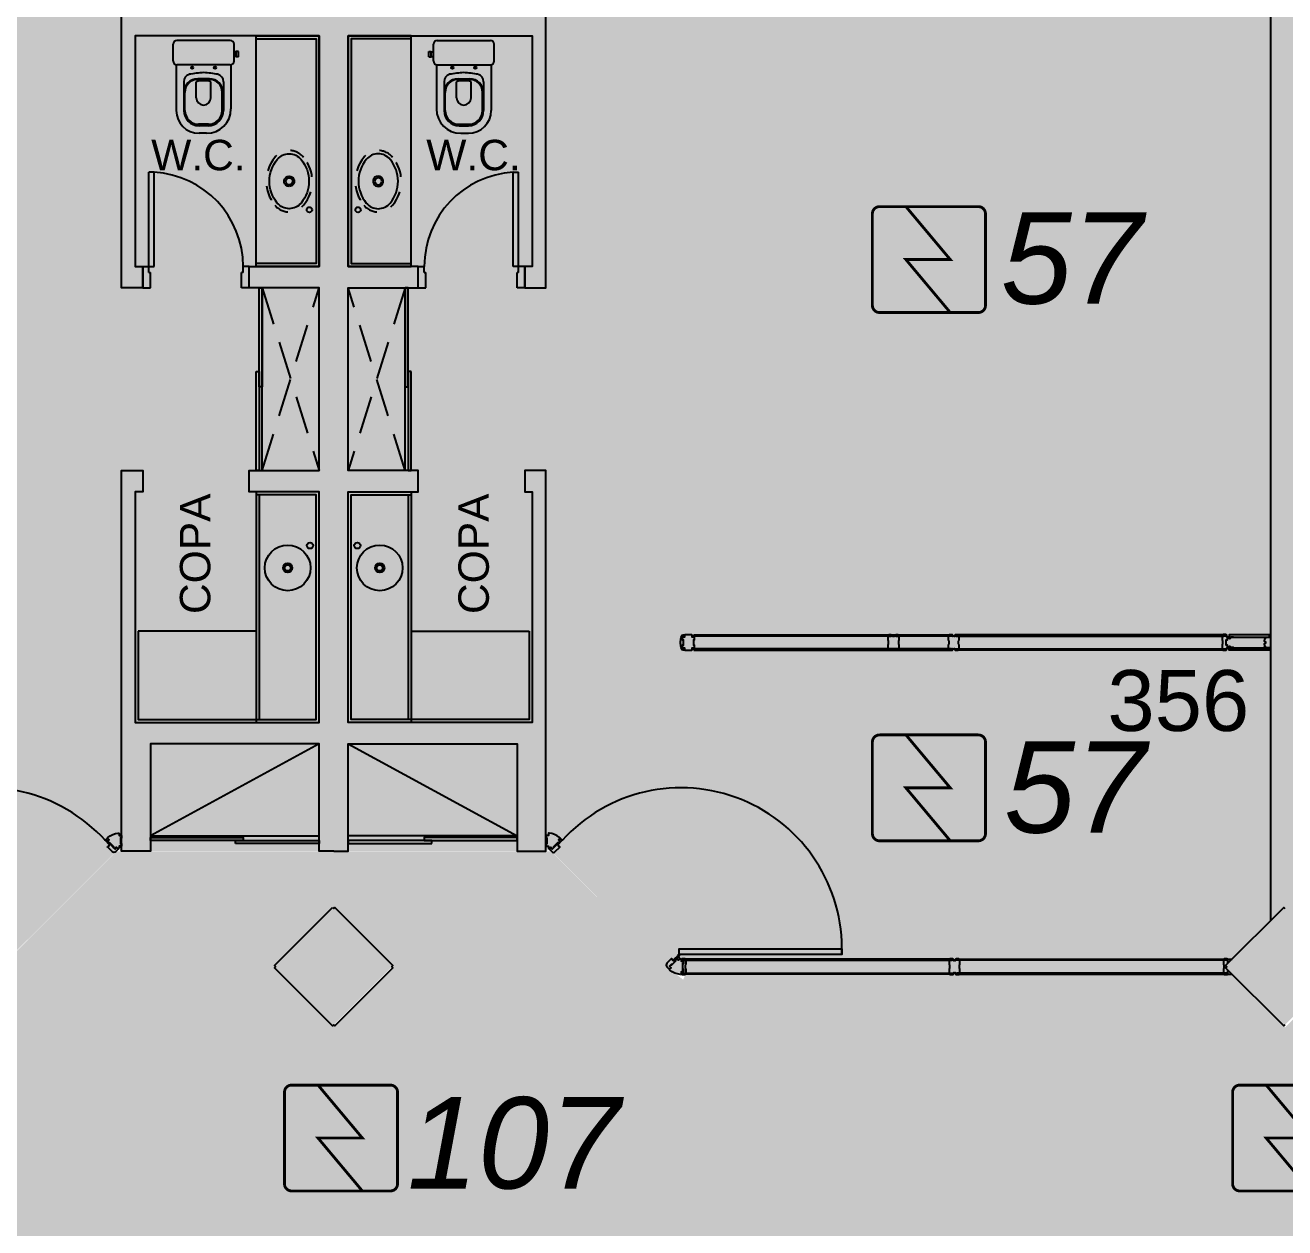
# Model space of a CAD drawing. Header units: metres. Extents: x -331 to 2982, y 362 to 2539.
# Drawn here: x 794.6 to 802.87, y 2225.1 to 2233 of the extents above; entities that cross this region are included whole.
import ezdxf

# ---------------------------------------------------------------- set-up
doc = ezdxf.new("R2010")
doc.units = ezdxf.units.M
for name, pattern in [('DASHED2', [0.375, 0.25, -0.125]), ('XR_BL2_3 PAV$0$CONTINUOUS', [0]), ('XR_BL2_3 PAV$0$HIDDEN', [0.375, 0.25, -0.125])]:
    doc.linetypes.add(name, pattern=pattern)
doc.layers.add('_corredores', color=251, linetype='Continuous', plot=False)
doc.layers.add('_salas', color=251, linetype='Continuous', plot=False)
for name, color, linetype in [('ALV', 251, 'Continuous'), ('CX', 251, 'Continuous'), ('DET. FUMAÇA', 1, 'Continuous'), ('Detector_antigo', 84, 'Continuous'), ('Div', 251, 'Continuous'), ('Est', 251, 'Continuous'), ('Mob', 251, 'Continuous'), ('Proj', 251, 'DASHED2'), ('Texto_Salas', 251, 'Continuous'), ('vid', 251, 'Continuous')]:
    doc.layers.add(name, color=color, linetype=linetype)
doc.styles.add('ARIAL', font='arial.ttf')
doc.styles.add('X3G_ENTITY_1416C41F', font='arial.ttf', dxfattribs={"height": 0.6})
doc.styles.add('X3G_ENTITY_142283E4', font='arial.ttf', dxfattribs={"height": 0.4})

# ---------------------------------------------------------------- blocks, each defined once
blk = doc.blocks.new('Detector de fumaça')
at = {"layer": 'DET. FUMAÇA', "linetype": 'Continuous', "lineweight": 15, "const_width": 0.0187}
blk.add_lwpolyline([(774.5995, 539.8158), (775.2491, 539.8158, -0.414214), (775.2958, 539.769), (775.2958, 539.1669, -0.414214), (775.2491, 539.1202), (774.5995, 539.1202, -0.414214), (774.5527, 539.1669), (774.5527, 539.769, -0.414214)], format="xyb", close=True, dxfattribs=at)
blk.add_lwpolyline([(774.773, 539.8158), (775.0645, 539.468), (774.773, 539.468), (775.0645, 539.1202)], dxfattribs=at)

msp = doc.modelspace()

# ---------------------------------------------------------------- hatches: boundary and pattern name
at = {"layer": '_corredores', "transparency": 33554508}
h = msp.add_hatch(color=256, dxfattribs=at)
h.dxf.hatch_style = 1
h.paths.add_polyline_path([(851.6107, 2224.5422), (870.3807, 2224.5422), (870.3807, 2226.378), (870.1907, 2226.378), (870.1907, 2226.575), (870.0047, 2226.7622), (866.3057, 2226.7629), (866.2901, 2226.7294), (866.1855, 2226.8115), (865.4241, 2227.5722), (863.9957, 2227.5722), (862.5673, 2227.5722), (861.7573, 2226.7629), (861.7217, 2226.7629), (861.7182, 2226.7621), (861.7047, 2226.7608), (861.6866, 2226.7608), (858.0924, 2226.7629), (857.7457, 2226.4163), (857.399, 2226.7629), (853.8058, 2226.7629), (853.7902, 2226.7294), (853.6855, 2226.8115), (852.9242, 2227.5722), (851.4957, 2227.5722), (849.7492, 2227.5722), (849.7492, 2226.8122), (849.6092, 2226.8122), (849.6092, 2229.8922), (844.8049, 2229.8922), (844.8049, 2226.8712), (844.8639, 2226.8122), (845.2457, 2227.1941), (845.6276, 2226.8122), (845.2457, 2226.4304), (844.8049, 2226.8712), (844.8049, 2226.7533), (844.8146, 2226.7629), (840.7083, 2226.7629), (840.3758, 2226.4304), (840.0432, 2226.7629), (836.4361, 2226.7629), (836.4205, 2226.7294), (836.3158, 2226.8115), (835.5545, 2227.5722), (834.126, 2227.5722), (832.6976, 2227.5722), (831.8877, 2226.7629), (831.8521, 2226.7629), (831.8485, 2226.7621), (831.835, 2226.7608), (831.817, 2226.7608), (828.2227, 2226.7629), (827.8761, 2226.4163), (827.5294, 2226.7629), (823.9356, 2226.7629), (823.92, 2226.7294), (823.8153, 2226.8115), (823.054, 2227.5722), (821.6255, 2227.5722), (820.1971, 2227.5722), (819.3872, 2226.7629), (819.3516, 2226.7629), (819.348, 2226.7621), (819.3345, 2226.7608), (819.3165, 2226.7608), (815.7223, 2226.7629), (815.3756, 2226.4163), (815.0289, 2226.7629), (811.4357, 2226.7629), (811.42, 2226.7294), (811.3154, 2226.8115), (810.554, 2227.5722), (809.1256, 2227.5722), (807.6972, 2227.5722), (806.8872, 2226.7629), (806.8517, 2226.7629), (806.8481, 2226.7621), (806.8346, 2226.7608), (806.8166, 2226.7608), (803.2223, 2226.7629), (802.8756, 2226.4163), (802.529, 2226.7629), (798.9357, 2226.7629), (798.92, 2226.7294), (798.8154, 2226.8115), (798.054, 2227.5722), (796.6256, 2227.5722), (795.1972, 2227.5722), (794.3872, 2226.7629), (794.3517, 2226.7629), (794.3481, 2226.7621), (794.3346, 2226.7608), (794.3166, 2226.7608), (790.7223, 2226.7629), (790.3756, 2226.4163), (790.029, 2226.7629), (786.4357, 2226.7629), (786.4201, 2226.7294), (786.3155, 2226.8115), (785.5541, 2227.5722), (784.1257, 2227.5722), (782.6973, 2227.5722), (781.8873, 2226.7629), (781.8517, 2226.7629), (781.8482, 2226.7621), (781.8347, 2226.7608), (781.8166, 2226.7608), (778.2224, 2226.7629), (777.8757, 2226.4163), (777.529, 2226.7629), (773.9358, 2226.7629), (773.9202, 2226.7294), (773.8155, 2226.8115), (773.0542, 2227.5722), (771.6257, 2227.5722), (770.1973, 2227.5722), (769.3874, 2226.763), (769.3518, 2226.7629), (769.3482, 2226.7621), (769.3347, 2226.7608), (769.3167, 2226.7608), (765.6167, 2226.7622), (765.4307, 2226.575), (765.4307, 2226.378), (765.2407, 2226.378), (765.2407, 2224.5422), (770.0857, 2224.5422), (770.0857, 2214.629), (770.2257, 2214.629), (770.2257, 2205.509), (767.3377, 2205.509), (767.3377, 2207.704), (766.2107, 2207.704), (766.2107, 2205.509), (751.1107, 2205.509), (751.1107, 2210.7407), (749.9107, 2210.7407), (749.9107, 2205.509), (746.0607, 2205.509), (746.0607, 2201.894), (748.4307, 2201.894), (748.4307, 2203.594), (748.0307, 2203.594), (748.0307, 2203.794), (754.4557, 2203.794), (754.4557, 2203.594), (754.1307, 2203.594), (754.1307, 2201.894), (754.4557, 2201.894), (754.4557, 2201.694), (754.4557, 2201.169), (757.9557, 2201.169), (757.9557, 2203.569), (757.9557, 2203.769), (768.0107, 2203.769), (768.0107, 2203.749), (768.8157, 2203.749), (768.8157, 2195.789), (767.9857, 2195.789), (767.9857, 2195.769), (762.3457, 2195.769), (761.0707, 2195.769), (761.0707, 2193.044), (754.1557, 2193.044), (752.4807, 2193.044), (752.4807, 2160.519), (752.4807, 2157.069), (754.0807, 2157.069), (754.0807, 2160.544), (753.9057, 2160.544), (753.9057, 2163.419), (754.1707, 2163.419), (754.1707, 2187.629), (760.8057, 2187.629), (760.8057, 2187.719), (773.0107, 2187.719), (775.8607, 2187.719), (782.7907, 2187.719), (782.7907, 2190.319), (775.8607, 2190.319), (772.9857, 2190.319), (772.9857, 2195.7895), (771.7557, 2195.789), (771.7557, 2203.744), (773.1207, 2203.744), (773.1207, 2203.829), (845.1407, 2203.829), (845.1407, 2195.819), (845.2607, 2195.819), (845.2607, 2190.319), (839.7607, 2190.319), (839.7607, 2188.494), (845.2607, 2188.494), (845.2607, 2187.569), (849.6607, 2187.569), (849.6607, 2185.094), (852.2607, 2185.094), (852.2607, 2183.894), (853.0607, 2183.894), (853.0607, 2176.889), (852.2607, 2176.889), (852.2607, 2175.254), (853.0607, 2175.254), (853.0607, 2168.394), (852.2607, 2168.394), (852.2607, 2166.994), (853.0607, 2166.994), (853.0607, 2159.489), (825.2607, 2159.489), (825.2607, 2158.669), (814.5607, 2158.669), (814.5607, 2159.469), (811.0307, 2159.469), (811.0307, 2158.069), (813.0807, 2158.069), (813.0807, 2157.769), (812.8807, 2157.769), (812.8807, 2156.869), (827.0807, 2156.869), (827.0807, 2158.069), (854.6607, 2158.069), (854.6607, 2183.8931), (855.7563, 2183.8931), (855.7563, 2184.6567), (854.6607, 2184.6567), (854.6607, 2186.7567), (855.7563, 2186.7567), (855.7563, 2187.519), (852.0107, 2187.519), (852.0107, 2187.719), (870.3207, 2187.719), (870.3207, 2195.769), (866.4107, 2195.769), (866.4107, 2195.7734), (852.4107, 2195.789), (852.4107, 2195.699), (852.4107, 2190.369), (849.5607, 2190.369), (849.5607, 2205.509), (845.0007, 2205.509), (845.0007, 2208.659), (849.5607, 2208.659), (849.5607, 2208.919), (849.5607, 2212.194), (852.2107, 2212.194), (852.2107, 2214.629), (851.6107, 2214.629)])
h.paths.add_polyline_path([(845.9311, 2221.6092), (845.4704, 2221.6092), (845.4704, 2222.0292), (843.9704, 2222.0292), (843.9704, 2221.6092), (843.9504, 2220.1092), (845.9304, 2220.1092), (845.9307, 2214.629), (846.0077, 2214.629), (846.0077, 2210.809), (843.8107, 2210.809), (843.8107, 2205.509), (835.0107, 2205.509), (835.0107, 2210.809), (833.8107, 2210.809), (833.8107, 2205.509), (825.0107, 2205.509), (825.0107, 2210.809), (823.8107, 2210.809), (823.8107, 2205.509), (815.0107, 2205.509), (815.0107, 2210.809), (813.8107, 2210.809), (813.8107, 2205.509), (805.0107, 2205.509), (805.0107, 2210.809), (803.8107, 2210.809), (803.8107, 2205.509), (795.0107, 2205.509), (795.0107, 2210.809), (793.8107, 2210.809), (793.8107, 2205.509), (785.0107, 2205.509), (785.0107, 2210.809), (783.8107, 2210.809), (783.8107, 2205.509), (775.0107, 2205.509), (775.0107, 2210.809), (773.9807, 2210.809), (773.9807, 2205.509), (773.1957, 2205.509), (773.1957, 2214.629), (773.1257, 2214.629), (773.1255, 2220.1092), (775.146, 2220.1092), (775.146, 2221.6092), (775.126, 2221.6092), (775.126, 2222.0292), (773.626, 2222.0292), (773.626, 2221.6092), (773.1657, 2221.6092), (773.1657, 2224.5422), (845.9307, 2224.5411)], flags=16)
h.paths.add_polyline_path([(851.4957, 2226.4304), (851.1139, 2226.8122), (851.4957, 2227.1941), (851.8776, 2226.8122)], flags=16)
h.paths.add_polyline_path([(834.5078, 2226.8122), (834.1259, 2226.4304), (833.7441, 2226.8122), (834.1259, 2227.1941)], flags=16)
h.paths.add_polyline_path([(863.6139, 2226.8122), (863.9957, 2227.1941), (864.3776, 2226.8122), (863.9957, 2226.4304)], flags=16)
h.paths.add_polyline_path([(822.0077, 2226.8122), (821.6259, 2226.4304), (821.244, 2226.8122), (821.6259, 2227.1941)], flags=16)
h.paths.add_polyline_path([(864.3888, 2190.5558), (864.5511, 2190.6336), (864.7117, 2190.3499), (866.0128, 2191.2481, -0.431733), (866.332, 2192.3907), (865.5977, 2193.7897), (865.2797, 2193.5894), (865.1721, 2193.7338, -2.788173)], flags=16)
h.paths.add_polyline_path([(809.5076, 2226.8122), (809.1257, 2226.4304), (808.7439, 2226.8122), (809.1257, 2227.1941)], flags=16)
h.paths.add_polyline_path([(797.0076, 2226.8122), (796.6257, 2226.4304), (796.2439, 2226.8122), (796.6257, 2227.1941)], flags=16)
h.paths.add_polyline_path([(784.5075, 2226.8122), (784.1256, 2226.4304), (783.7438, 2226.8122), (784.1256, 2227.1941)], flags=16)
h.paths.add_polyline_path([(772.0076, 2226.8122), (771.6257, 2226.4304), (771.2439, 2226.8122), (771.6257, 2227.1941)], flags=16)
h.paths.add_polyline_path([(767.5572, 2193.9219), (767.4098, 2193.8186), (767.2047, 2194.063), (766.3102, 2193.1685, -0.414214), (766.3102, 2192.3695), (767.2047, 2191.475), (767.4098, 2191.7194), (767.5572, 2191.6161, -3.171595)], flags=16)
at = {"layer": '_salas', "transparency": 33554559}
h = msp.add_hatch(color=256, dxfattribs=at)
h.dxf.hatch_style = 1
h.paths.add_polyline_path([(870.379, 2237.7293), (851.629, 2237.7293), (851.629, 2239.2843), (851.299, 2239.2843), (851.299, 2237.7293), (840.564, 2237.7293), (840.564, 2239.2843), (840.234, 2239.2843), (840.234, 2237.7293), (765.239, 2237.7293), (765.239, 2226.3801), (765.429, 2226.3801), (765.429, 2226.5771), (765.615, 2226.7643), (769.3501, 2226.765), (769.3826, 2226.773), (769.4342, 2226.8136), (770.1916, 2227.5703), (770.2047, 2227.5834), (770.229, 2227.5743), (771.624, 2227.5743), (773.0191, 2227.5743), (773.0434, 2227.5834), (773.0565, 2227.5703), (773.8138, 2226.8136), (773.8655, 2226.773), (773.898, 2226.765), (777.5273, 2226.765), (777.8669, 2226.4254), (777.874, 2226.4325), (778.2207, 2226.765), (781.85, 2226.765), (781.8825, 2226.773), (781.9342, 2226.8136), (782.6915, 2227.5703), (782.7046, 2227.5834), (782.7289, 2227.5743), (784.124, 2227.5743), (785.519, 2227.5743), (785.5433, 2227.5834), (785.5564, 2227.5703), (786.3138, 2226.8136), (786.3654, 2226.773), (786.3979, 2226.765), (790.0273, 2226.765), (790.3669, 2226.4254), (790.3739, 2226.4325), (790.7206, 2226.765), (794.3499, 2226.765), (794.3824, 2226.773), (794.4341, 2226.8136), (795.1914, 2227.5703), (795.2045, 2227.5834), (795.2289, 2227.5743), (796.6239, 2227.5743), (798.0189, 2227.5743), (798.0433, 2227.5834), (798.0564, 2227.5703), (798.8137, 2226.8136), (798.8654, 2226.773), (798.8979, 2226.765), (802.5273, 2226.765), (802.8669, 2226.4254), (802.8739, 2226.4325), (803.2206, 2226.765), (806.8499, 2226.765), (806.8824, 2226.773), (806.9341, 2226.8136), (807.6914, 2227.5703), (807.7045, 2227.5834), (807.7289, 2227.5743), (809.1239, 2227.5743), (810.5189, 2227.5743), (810.5433, 2227.5834), (810.5564, 2227.5703), (811.3137, 2226.8136), (811.3654, 2226.773), (811.3979, 2226.765), (815.0272, 2226.765), (815.3668, 2226.4254), (815.3739, 2226.4325), (815.7205, 2226.765), (819.3499, 2226.765), (819.3824, 2226.773), (819.434, 2226.8136), (820.1914, 2227.5703), (820.2045, 2227.5834), (820.2288, 2227.5743), (821.6238, 2227.5743), (823.0189, 2227.5743), (823.0432, 2227.5834), (823.0563, 2227.5703), (823.8136, 2226.8136), (823.8653, 2226.773), (823.8978, 2226.765), (827.5277, 2226.765), (827.8673, 2226.4254), (827.8743, 2226.4325), (828.221, 2226.765), (831.8504, 2226.765), (831.8828, 2226.773), (831.9345, 2226.8136), (832.6919, 2227.5703), (832.7049, 2227.5834), (832.7293, 2227.5743), (834.1243, 2227.5743), (835.5193, 2227.5743), (835.5437, 2227.5834), (835.5568, 2227.5703), (836.3141, 2226.8136), (836.3658, 2226.773), (836.3983, 2226.765), (840.0415, 2226.765), (840.3741, 2226.4325), (840.7066, 2226.765), (844.8032, 2226.765), (844.8032, 2229.8943), (849.6075, 2229.8943), (849.6075, 2226.8143), (849.7475, 2226.8143), (849.7475, 2227.5743), (851.494, 2227.5743), (852.8891, 2227.5743), (852.9134, 2227.5834), (852.9265, 2227.5703), (853.6838, 2226.8136), (853.7355, 2226.773), (853.768, 2226.765), (857.3973, 2226.765), (857.7369, 2226.4254), (857.744, 2226.4325), (858.0907, 2226.765), (861.72, 2226.765), (861.7525, 2226.773), (861.8042, 2226.8136), (862.5615, 2227.5703), (862.5746, 2227.5834), (862.5989, 2227.5743), (863.994, 2227.5743), (865.389, 2227.5743), (865.4133, 2227.5834), (865.4264, 2227.5703), (866.1838, 2226.8136), (866.2354, 2226.773), (866.2679, 2226.765), (870.003, 2226.7643), (870.189, 2226.5771), (870.189, 2226.3801), (870.379, 2226.3801)])
h = msp.add_hatch(color=256, dxfattribs=at)
h.dxf.hatch_style = 1
h.paths.add_polyline_path([(797.0058, 2226.8143), (796.624, 2227.1962), (796.2422, 2226.8143), (796.624, 2226.4325)])
h.paths.add_polyline_path([(809.124, 2227.1962), (808.7422, 2226.8143), (809.124, 2226.4325), (809.5058, 2226.8143)])
h.paths.add_polyline_path([(822.006, 2226.8143), (821.6242, 2227.1962), (821.2423, 2226.8143), (821.6242, 2226.4325)])

# ---------------------------------------------------------------- linework, layer by layer
at = {"layer": 'ALV'}
msp.add_line((802.7789, 2235.1133), (802.7789, 2227.1153), dxfattribs=at)
for points in [[(796.6239, 2227.5743), (796.5289, 2227.5743), (796.5289, 2228.2793), (795.4189, 2228.2793), (795.4189, 2227.5743), (795.2289, 2227.5743), (795.2289, 2230.0743), (795.3689, 2230.0743), (795.3689, 2229.9343), (795.3189, 2229.9343), (795.3189, 2228.4193), (796.5289, 2228.4193), (796.5289, 2229.9343), (796.0689, 2229.9343), (796.0689, 2230.0743), (796.5289, 2230.0743), (796.5289, 2231.2743), (796.0689, 2231.2743), (796.0689, 2231.4143), (796.5289, 2231.4143), (796.5289, 2232.9293), (795.3189, 2232.9293), (795.3189, 2231.4143), (795.3689, 2231.4143), (795.3689, 2231.2743), (795.2289, 2231.2743), (795.2289, 2234.7243)], [(796.6239, 2227.5743), (796.7189, 2227.5743), (796.7189, 2228.2793), (797.8289, 2228.2793), (797.8289, 2227.5743), (798.0189, 2227.5743), (798.0189, 2230.0743), (797.8789, 2230.0743), (797.8789, 2229.9343), (797.9289, 2229.9343), (797.9289, 2228.4193), (796.7189, 2228.4193), (796.7189, 2229.9343), (797.1789, 2229.9343), (797.1789, 2230.0743), (796.7189, 2230.0743), (796.7189, 2231.2743), (797.1789, 2231.2743), (797.1789, 2231.4143), (796.7189, 2231.4143), (796.7189, 2232.9293), (797.9289, 2232.9293), (797.9289, 2231.4143), (797.8789, 2231.4143), (797.8789, 2231.2743), (798.0189, 2231.2743), (798.0189, 2234.7243)]]:
    msp.add_lwpolyline(points, dxfattribs=at)
at = {"layer": 'CX'}
for p, q in [((795.4089, 2231.4143), (795.4089, 2232.0333)), ((795.4439, 2232.0333), (795.4089, 2232.0333)), ((795.4439, 2231.4143), (795.4439, 2232.0333)), ((797.8039, 2231.4143), (797.8039, 2232.0333)), ((797.8039, 2232.0333), (797.8389, 2232.0333)), ((797.8389, 2231.4143), (797.8389, 2232.0333)), ((795.3689, 2231.2743), (795.3689, 2231.4143)), ((795.3689, 2231.4143), (795.4089, 2231.4143)), ((795.4089, 2231.4143), (795.4439, 2231.4143)), ((795.4089, 2231.3743), (795.4089, 2231.4143)), ((795.4089, 2231.3743), (795.4189, 2231.3743)), ((795.4189, 2231.2743), (795.4189, 2231.3743)), ((796.0189, 2231.2743), (796.0189, 2231.3743)), ((796.0289, 2231.3743), (796.0189, 2231.3743)), ((796.0689, 2231.4143), (796.0289, 2231.4143)), ((796.0289, 2231.3743), (796.0289, 2231.4143)), ((796.0689, 2231.2743), (796.0689, 2231.4143)), ((797.1789, 2231.2743), (797.1789, 2231.4143)), ((797.1789, 2231.4143), (797.2189, 2231.4143)), ((797.2189, 2231.3743), (797.2189, 2231.4143)), ((797.2189, 2231.3743), (797.2289, 2231.3743)), ((797.2289, 2231.2743), (797.2289, 2231.3743)), ((797.8389, 2231.4143), (797.8039, 2231.4143)), ((797.8289, 2231.2743), (797.8289, 2231.3743)), ((797.8389, 2231.3743), (797.8289, 2231.3743)), ((797.8389, 2231.3743), (797.8389, 2231.4143)), ((797.8789, 2231.4143), (797.8389, 2231.4143)), ((797.8789, 2231.2743), (797.8789, 2231.4143)), ((795.3689, 2231.2743), (795.4189, 2231.2743)), ((796.0689, 2231.2743), (796.0189, 2231.2743)), ((797.1789, 2231.2743), (797.2289, 2231.2743)), ((797.8789, 2231.2743), (797.8289, 2231.2743))]:
    msp.add_line(p, q, dxfattribs=at)
for points in [[(798.9203, 2228.8933, -0.32019), (798.9108, 2228.9001, 0.002744), (798.9074, 2228.9109, -0.332744), (798.9079, 2228.912, 0.702025), (798.9072, 2228.9157, -0.317833), (798.9064, 2228.9165, -0.05088), (798.9036, 2228.9443, -0.05088), (798.9064, 2228.9721, -0.317833), (798.9072, 2228.973, 0.702025), (798.9079, 2228.9767, -0.332744), (798.9074, 2228.9778, 0.002744), (798.9108, 2228.9886, -0.32019), (798.9203, 2228.9953), (798.9226, 2228.9953, -0.414214), (798.9276, 2228.9903), (798.9276, 2228.9793), (798.9146, 2228.9793), (798.9146, 2228.9623, 0.414214), (798.9151, 2228.9618), (798.9161, 2228.9618), (798.9161, 2228.9628, -0.414214), (798.9179, 2228.9646), (798.9196, 2228.9646), (798.9196, 2228.9241), (798.9179, 2228.9241, -0.414214), (798.9161, 2228.9258), (798.9161, 2228.9268), (798.9151, 2228.9268, 0.414214), (798.9146, 2228.9263), (798.9146, 2228.9093), (798.9276, 2228.9093), (798.9276, 2228.8983, -0.414214), (798.9226, 2228.8933)], [(798.9931, 2228.9646), (798.9931, 2228.9618), (798.9941, 2228.9618, 0.414214), (798.9946, 2228.9623), (798.9946, 2228.9793), (798.9796, 2228.9793), (798.9796, 2228.9903, 0.414214), (798.9746, 2228.9953), (798.9346, 2228.9953, 0.414214), (798.9296, 2228.9903), (798.9296, 2228.9793), (798.9146, 2228.9793), (798.9146, 2228.9623, 0.414214), (798.9151, 2228.9618), (798.9161, 2228.9618), (798.9161, 2228.9628, -0.414214), (798.9179, 2228.9646), (798.9196, 2228.9646), (798.9196, 2228.9241), (798.9179, 2228.9241, -0.414214), (798.9161, 2228.9258), (798.9161, 2228.9268), (798.9151, 2228.9268, 0.414214), (798.9146, 2228.9263), (798.9146, 2228.9093), (798.9296, 2228.9093), (798.9296, 2228.8983, 0.414214), (798.9346, 2228.8933), (798.9546, 2228.8933), (798.9746, 2228.8933, 0.414214), (798.9796, 2228.8983), (798.9796, 2228.9093), (798.9946, 2228.9093), (798.9946, 2228.9263, 0.414214), (798.9941, 2228.9268), (798.9931, 2228.9268), (798.9931, 2228.9241), (798.9896, 2228.9241), (798.9896, 2228.9646)], [(800.3004, 2228.9863), (800.3044, 2228.9863, -0.414214), (800.3074, 2228.9833), (800.3074, 2228.9887, -0.439162), (800.3133, 2228.9953), (800.3314, 2228.9953, -0.414214), (800.3324, 2228.9943), (800.3324, 2228.9938), (800.3174, 2228.9938), (800.3174, 2228.9865), (800.3322, 2228.9865, -0.322891), (800.3379, 2228.9813), (800.3379, 2228.961, -0.13729), (800.3371, 2228.9584), (800.3355, 2228.9558, 0.13729), (800.3348, 2228.9532), (800.3348, 2228.9443), (800.3348, 2228.9355, 0.13729), (800.3355, 2228.9329), (800.3371, 2228.9303, -0.13729), (800.3379, 2228.9277), (800.3379, 2228.9073, -0.322891), (800.3322, 2228.9021), (800.3174, 2228.9021), (800.3174, 2228.8948), (800.3324, 2228.8948), (800.3324, 2228.8943, -0.414214), (800.3314, 2228.8933), (800.3133, 2228.8933, -0.439162), (800.3074, 2228.9), (800.3074, 2228.9053, -0.414214), (800.3044, 2228.9023), (800.3004, 2228.9023, -0.414214), (800.2974, 2228.9053), (800.2974, 2228.9, -0.439162), (800.2914, 2228.8933), (800.2734, 2228.8933, -0.414214), (800.2724, 2228.8943), (800.2724, 2228.8948), (800.2874, 2228.8948), (800.2874, 2228.9021), (800.2726, 2228.9021, -0.322891), (800.2669, 2228.9073), (800.2669, 2228.9277, -0.13729), (800.2676, 2228.9303), (800.2692, 2228.9329, 0.13729), (800.2699, 2228.9355), (800.2699, 2228.9443), (800.2699, 2228.9532, 0.13729), (800.2692, 2228.9558), (800.2676, 2228.9584, -0.13729), (800.2669, 2228.961), (800.2669, 2228.9813, -0.322891), (800.2726, 2228.9865), (800.2874, 2228.9865), (800.2874, 2228.9938), (800.2724, 2228.9938), (800.2724, 2228.9943, -0.414214), (800.2734, 2228.9953), (800.2914, 2228.9953, -0.439162), (800.2974, 2228.9887), (800.2974, 2228.9833, -0.414214)], [(800.7001, 2228.9863), (800.6961, 2228.9863, 0.414214), (800.6931, 2228.9833), (800.6931, 2228.9887, 0.439162), (800.6871, 2228.9953), (800.6691, 2228.9953, 0.414214), (800.6681, 2228.9943), (800.6681, 2228.9938), (800.6831, 2228.9938), (800.6831, 2228.9865), (800.6683, 2228.9865, 0.322891), (800.6626, 2228.9813), (800.6626, 2228.961, 0.13729), (800.6633, 2228.9584), (800.6649, 2228.9558, -0.13729), (800.6656, 2228.9532), (800.6656, 2228.9443), (800.6656, 2228.9355, -0.13729), (800.6649, 2228.9329), (800.6633, 2228.9303, 0.13729), (800.6626, 2228.9277), (800.6626, 2228.9073, 0.322891), (800.6683, 2228.9021), (800.6831, 2228.9021), (800.6831, 2228.8948), (800.6681, 2228.8948), (800.6681, 2228.8943, 0.414214), (800.6691, 2228.8933), (800.6871, 2228.8933, 0.439162), (800.6931, 2228.9), (800.6931, 2228.9053, 0.414214), (800.6961, 2228.9023), (800.7001, 2228.9023, 0.414214), (800.7031, 2228.9053), (800.7031, 2228.9, 0.439162), (800.7091, 2228.8933), (800.7271, 2228.8933, 0.414214), (800.7281, 2228.8943), (800.7281, 2228.8948), (800.7131, 2228.8948), (800.7131, 2228.9021), (800.7279, 2228.9021, 0.322891), (800.7336, 2228.9073), (800.7336, 2228.9277, 0.13729), (800.7329, 2228.9303), (800.7313, 2228.9329, -0.13729), (800.7306, 2228.9355), (800.7306, 2228.9443), (800.7306, 2228.9532, -0.13729), (800.7313, 2228.9558), (800.7329, 2228.9584, 0.13729), (800.7336, 2228.961), (800.7336, 2228.9813, 0.322891), (800.7279, 2228.9865), (800.7131, 2228.9865), (800.7131, 2228.9938), (800.7281, 2228.9938), (800.7281, 2228.9943, 0.414214), (800.7271, 2228.9953), (800.7091, 2228.9953, 0.439162), (800.7031, 2228.9887), (800.7031, 2228.9833, 0.414214)], [(802.7395, 2228.9563), (802.7419, 2228.9668, -0.194954), (802.7428, 2228.9681), (802.7444, 2228.9691, 0.387702), (802.7451, 2228.9717), (802.7435, 2228.9748), (802.7439, 2228.9751), (802.7463, 2228.9705), (802.7467, 2228.9712), (802.7467, 2228.9777), (802.7349, 2228.9777), (802.7349, 2228.9793), (802.7789, 2228.9793), (802.7789, 2228.9093), (802.7349, 2228.9093), (802.7349, 2228.9109), (802.7467, 2228.9109), (802.7467, 2228.9174), (802.7463, 2228.9181), (802.7439, 2228.9136), (802.7435, 2228.9138), (802.7451, 2228.9169, 0.387702), (802.7444, 2228.9195), (802.7428, 2228.9206, -0.194954), (802.7419, 2228.9218), (802.7395, 2228.9323, -0.268551), (802.741, 2228.9371), (802.7488, 2228.9422), (802.7488, 2228.9465), (802.741, 2228.9515, -0.268551)], [(795.2286, 2227.659, -0.414214), (795.2281, 2227.6585), (795.2271, 2227.6585), (795.2271, 2227.6595, 0.414214), (795.2253, 2227.6612), (795.2236, 2227.6612), (795.2236, 2227.641), (795.2236, 2227.6207), (795.2253, 2227.6207, 0.414214), (795.2271, 2227.6225), (795.2271, 2227.6235), (795.2281, 2227.6235, -0.414214), (795.2286, 2227.623), (795.2286, 2227.606), (795.2136, 2227.606), (795.2136, 2227.595, -0.668179), (795.2051, 2227.5914), (795.1973, 2227.5992), (795.1867, 2227.5886), (795.1747, 2227.6006, -0.414214), (795.1747, 2227.6013), (795.1754, 2227.602), (795.1761, 2227.6013, 0.414214), (795.1785, 2227.6013), (795.1798, 2227.6026), (795.1511, 2227.6312), (795.1499, 2227.63, 0.414214), (795.1499, 2227.6275), (795.1506, 2227.6268), (795.1499, 2227.6261, -0.414214), (795.1492, 2227.6261), (795.1372, 2227.6381), (795.1478, 2227.6487), (795.14, 2227.6565, -0.441105), (795.1403, 2227.6639, -0.152372), (795.2081, 2227.692, -0.441105), (795.2136, 2227.687), (795.2136, 2227.676), (795.2286, 2227.676)], [(798.0193, 2227.659, 0.414214), (798.0198, 2227.6585), (798.0208, 2227.6585), (798.0208, 2227.6595, -0.414214), (798.0225, 2227.6612), (798.0243, 2227.6612), (798.0243, 2227.641), (798.0243, 2227.6207), (798.0225, 2227.6207, -0.414214), (798.0208, 2227.6225), (798.0208, 2227.6235), (798.0198, 2227.6235, 0.414214), (798.0193, 2227.623), (798.0193, 2227.606), (798.0343, 2227.606), (798.0343, 2227.595, 0.668179), (798.0428, 2227.5914), (798.0506, 2227.5992), (798.0612, 2227.5886), (798.0732, 2227.6006, 0.414214), (798.0732, 2227.6013), (798.0725, 2227.602), (798.0718, 2227.6013, -0.414214), (798.0693, 2227.6013), (798.0681, 2227.6026), (798.0967, 2227.6312), (798.098, 2227.63, -0.414214), (798.098, 2227.6275), (798.0973, 2227.6268), (798.098, 2227.6261, 0.414214), (798.0987, 2227.6261), (798.1107, 2227.6381), (798.1001, 2227.6487), (798.1079, 2227.6565, 0.441105), (798.1075, 2227.6639, 0.152372), (798.0397, 2227.692, 0.441105), (798.0343, 2227.687), (798.0343, 2227.676), (798.0193, 2227.676)], [(798.8903, 2226.8572), (798.8973, 2226.8643, 0.414214), (798.8973, 2226.8713), (798.8883, 2226.8804, 0.414214), (798.8855, 2226.8804), (798.8775, 2226.8724), (798.8785, 2226.8713), (798.8781, 2226.871), (798.8767, 2226.8724), (798.8767, 2226.8724), (798.8858, 2226.8813, -0.294496), (798.8879, 2226.8818, 3.099483), (798.8841, 2226.8876), (798.8823, 2226.8858), (798.8833, 2226.8848), (798.8619, 2226.8637), (798.8637, 2226.8619), (798.8738, 2226.8718), (798.8738, 2226.8709), (798.8653, 2226.8626), (798.8674, 2226.8605), (798.8671, 2226.8601), (798.8662, 2226.8611), (798.8579, 2226.8528), (798.8526, 2226.8581), (798.852, 2226.8554), (798.8478, 2226.8597), (798.8505, 2226.8602), (798.8452, 2226.8655, 0.414214), (798.8423, 2226.8655), (798.8137, 2226.8369, 0.414214), (798.8137, 2226.8136), (798.8268, 2226.8005, 0.422579), (798.8337, 2226.8006), (798.8408, 2226.8077), (798.8305, 2226.818), (798.8425, 2226.83, -0.414214), (798.8432, 2226.83), (798.8439, 2226.8293), (798.8432, 2226.8286, 0.414214), (798.8432, 2226.8261), (798.8444, 2226.8249), (798.8731, 2226.8535), (798.8718, 2226.8548, 0.414214), (798.8693, 2226.8548), (798.8686, 2226.8541), (798.8679, 2226.8548, -0.414214), (798.8679, 2226.8555), (798.8799, 2226.8675)], [(798.9219, 2226.7801), (798.9069, 2226.7801), (798.9069, 2226.7691, -0.440902), (798.9014, 2226.7641, -0.152386), (798.8336, 2226.7922, -0.440902), (798.8333, 2226.7996), (798.8411, 2226.8074), (798.8305, 2226.818), (798.8425, 2226.83, -0.414214), (798.8432, 2226.83), (798.8439, 2226.8293), (798.8432, 2226.8286, 0.414214), (798.8432, 2226.8261), (798.8444, 2226.8249), (798.8731, 2226.8535), (798.8718, 2226.8548, 0.414214), (798.8693, 2226.8548), (798.8686, 2226.8541), (798.8679, 2226.8548, -0.414214), (798.8679, 2226.8555), (798.8799, 2226.8675), (798.8906, 2226.8569), (798.8983, 2226.8647, -0.668179), (798.9069, 2226.8611), (798.9069, 2226.8501), (798.9219, 2226.8501), (798.9219, 2226.8331, -0.414214), (798.9214, 2226.8326), (798.9204, 2226.8326), (798.9204, 2226.8336, 0.414214), (798.9186, 2226.8354), (798.9169, 2226.8354), (798.9169, 2226.8151), (798.9169, 2226.7949), (798.9186, 2226.7949, 0.414214), (798.9204, 2226.7966), (798.9204, 2226.7976), (798.9214, 2226.7976, -0.414214), (798.9219, 2226.7971)], [(798.9394, 2226.7985, 0.13729), (798.9387, 2226.8011), (798.9371, 2226.8037, -0.13729), (798.9364, 2226.8063), (798.9364, 2226.8151), (798.9364, 2226.824, -0.13729), (798.9371, 2226.8266), (798.9387, 2226.8292, 0.13729), (798.9394, 2226.8318), (798.9394, 2226.8521, 0.322891), (798.9337, 2226.8573), (798.9189, 2226.8573), (798.9189, 2226.8646), (798.9339, 2226.8646), (798.9339, 2226.8651, 0.414214), (798.9329, 2226.8661), (798.9149, 2226.8661, 0.439162), (798.9089, 2226.8595), (798.9089, 2226.8501), (798.9219, 2226.8501), (798.9219, 2226.8331, -0.414214), (798.9214, 2226.8326), (798.9204, 2226.8326), (798.9204, 2226.8336, 0.414214), (798.9186, 2226.8354), (798.9169, 2226.8354), (798.9169, 2226.8151), (798.9169, 2226.7949), (798.9186, 2226.7949, 0.414214), (798.9204, 2226.7966), (798.9204, 2226.7976), (798.9214, 2226.7976, -0.414214), (798.9219, 2226.7971), (798.9219, 2226.7801), (798.9089, 2226.7801), (798.9089, 2226.7695, 0.439162), (798.9149, 2226.7629), (798.9329, 2226.7629, 0.414214), (798.9339, 2226.7639), (798.9339, 2226.7644), (798.9189, 2226.7644), (798.9189, 2226.7717), (798.9337, 2226.7717, 0.322891), (798.9394, 2226.7769)], [(800.7051, 2226.8565), (800.7011, 2226.8565, 0.414214), (800.6981, 2226.8535), (800.6981, 2226.8589, 0.439162), (800.6921, 2226.8655), (800.6741, 2226.8655, 0.414214), (800.6731, 2226.8645), (800.6731, 2226.864), (800.6881, 2226.864), (800.6881, 2226.8567), (800.6733, 2226.8567, 0.322891), (800.6676, 2226.8515), (800.6676, 2226.8312, 0.13729), (800.6683, 2226.8286), (800.6699, 2226.826, -0.13729), (800.6706, 2226.8234), (800.6706, 2226.8145), (800.6706, 2226.8057, -0.13729), (800.6699, 2226.8031), (800.6683, 2226.8005, 0.13729), (800.6676, 2226.7979), (800.6676, 2226.7775, 0.322891), (800.6733, 2226.7723), (800.6881, 2226.7723), (800.6881, 2226.765), (800.6731, 2226.765), (800.6731, 2226.7645, 0.414214), (800.6741, 2226.7635), (800.6921, 2226.7635, 0.439162), (800.6981, 2226.7702), (800.6981, 2226.7755, 0.414214), (800.7011, 2226.7725), (800.7051, 2226.7725, 0.414214), (800.7081, 2226.7755), (800.7081, 2226.7702, 0.439162), (800.7141, 2226.7635), (800.7321, 2226.7635, 0.414214), (800.7331, 2226.7645), (800.7331, 2226.765), (800.7181, 2226.765), (800.7181, 2226.7723), (800.7329, 2226.7723, 0.322891), (800.7386, 2226.7775), (800.7386, 2226.7979, 0.13729), (800.7379, 2226.8005), (800.7363, 2226.8031, -0.13729), (800.7356, 2226.8057), (800.7356, 2226.8145), (800.7356, 2226.8234, -0.13729), (800.7363, 2226.826), (800.7379, 2226.8286, 0.13729), (800.7386, 2226.8312), (800.7386, 2226.8515, 0.322891), (800.7329, 2226.8567), (800.7181, 2226.8567), (800.7181, 2226.864), (800.7331, 2226.864), (800.7331, 2226.8645, 0.414214), (800.7321, 2226.8655), (800.7141, 2226.8655, 0.439162), (800.7081, 2226.8589), (800.7081, 2226.8535, 0.414214)], [(802.5005, 2226.7918), (802.485, 2226.8073), (802.4921, 2226.8143), (802.485, 2226.8214), (802.5005, 2226.8368), (802.5005, 2226.8589, 0.439162), (802.4945, 2226.8655), (802.4765, 2226.8655, 0.414214), (802.4755, 2226.8645), (802.4755, 2226.864), (802.4905, 2226.864), (802.4905, 2226.8567), (802.4757, 2226.8567, 0.322891), (802.47, 2226.8515), (802.47, 2226.8312, 0.13729), (802.4707, 2226.8286), (802.4723, 2226.826, -0.13729), (802.473, 2226.8234), (802.473, 2226.8145), (802.473, 2226.8057, -0.13729), (802.4723, 2226.8031), (802.4707, 2226.8005, 0.13729), (802.47, 2226.7979), (802.47, 2226.7775, 0.322891), (802.4757, 2226.7723), (802.4905, 2226.7723), (802.4905, 2226.765), (802.4755, 2226.765), (802.4755, 2226.7645, 0.414214), (802.4765, 2226.7635), (802.4945, 2226.7635, 0.439162), (802.5005, 2226.7702)]]:
    msp.add_lwpolyline(points, format="xyb", close=True, dxfattribs=at)
at = {"layer": 'CX', "linetype": 'XR_BL2_3 PAV$0$CONTINUOUS'}
msp.add_lwpolyline([(802.4686, 2228.8933), (802.4868, 2228.8933, 0.420879), (802.4926, 2228.8998), (802.4926, 2228.9095), (802.5126, 2228.9095), (802.5126, 2228.9155), (802.5175, 2228.9146), (802.518, 2228.9126, 0.414214), (802.521, 2228.9096), (802.5295, 2228.9096), (802.5358, 2228.9096), (802.5358, 2228.9108), (802.5295, 2228.9108), (802.521, 2228.9108, -0.414214), (802.5192, 2228.9126), (802.5187, 2228.9148, 0.414214), (802.5177, 2228.9158), (802.5105, 2228.9171, -0.212526), (802.5091, 2228.918), (802.5086, 2228.9188), (802.5077, 2228.9182), (802.5086, 2228.9168, 0.204506), (802.51, 2228.9159), (802.5111, 2228.9157), (802.5111, 2228.911), (802.4983, 2228.911), (802.4983, 2228.927), (802.4891, 2228.927), (802.4891, 2228.9466), (802.4891, 2228.962), (802.4983, 2228.962), (802.4983, 2228.978), (802.5111, 2228.978), (802.5111, 2228.9733), (802.51, 2228.9731, 0.204506), (802.5086, 2228.9723), (802.5077, 2228.9709), (802.5086, 2228.9702), (802.5091, 2228.971, -0.212526), (802.5105, 2228.9719), (802.5177, 2228.9732, 0.414214), (802.5187, 2228.9742), (802.5192, 2228.9764, -0.414214), (802.521, 2228.9782), (802.5253, 2228.9782), (802.5358, 2228.9782), (802.5358, 2228.9794), (802.5253, 2228.9794), (802.521, 2228.9794, 0.414214), (802.518, 2228.9764), (802.5175, 2228.9744), (802.5126, 2228.9736), (802.5126, 2228.9795), (802.4926, 2228.9795), (802.4926, 2228.9892, 0.420879), (802.4868, 2228.9957), (802.4686, 2228.9957, 0.414214), (802.4676, 2228.9947), (802.4676, 2228.9942), (802.4826, 2228.9942), (802.4826, 2228.9869), (802.4678, 2228.9869, 0.322891), (802.4621, 2228.9817), (802.4621, 2228.9614, 0.13729), (802.4628, 2228.9588), (802.4644, 2228.9562, -0.13729), (802.4651, 2228.9536), (802.4651, 2228.9443), (802.4651, 2228.9355, -0.13729), (802.4644, 2228.9329), (802.4628, 2228.9303, 0.13729), (802.4621, 2228.9277), (802.4621, 2228.9073, 0.322891), (802.4678, 2228.9021), (802.4826, 2228.9021), (802.4826, 2228.8948), (802.4676, 2228.8948), (802.4676, 2228.8943, 0.414214)], format="xyb", close=True, dxfattribs=at)
for points in [[(795.1233, 2227.6435, -0.414214), (795.1233, 2227.6463), (795.1323, 2227.6554, -0.414214), (795.1394, 2227.6554), (795.1468, 2227.6479), (795.1441, 2227.6453), (795.1433, 2227.6461), (795.1449, 2227.6477), (795.1383, 2227.6543, 0.414214), (795.1334, 2227.6543), (795.1243, 2227.6453, 0.414214), (795.1243, 2227.6445), (795.1293, 2227.6396), (795.1313, 2227.6416, -0.414214), (795.1325, 2227.6416), (795.1874, 2227.5867), (795.1977, 2227.597), (795.2045, 2227.5903, -0.422579), (795.2046, 2227.5834), (795.1915, 2227.5703, -0.414214), (795.1682, 2227.5703), (795.1388, 2227.5996, -0.414214), (795.1388, 2227.6025), (795.1441, 2227.6078), (795.1447, 2227.6051), (795.1489, 2227.6093), (795.1463, 2227.6099), (795.1516, 2227.6152), (795.1238, 2227.6429)], [(798.1246, 2227.6435, 0.414214), (798.1246, 2227.6463), (798.1155, 2227.6554, 0.414214), (798.1085, 2227.6554), (798.101, 2227.6479), (798.1037, 2227.6453), (798.1046, 2227.6461), (798.1029, 2227.6477), (798.1095, 2227.6543, -0.414214), (798.1145, 2227.6543), (798.1235, 2227.6453, -0.414214), (798.1235, 2227.6445), (798.1186, 2227.6396), (798.1165, 2227.6416, 0.414214), (798.1154, 2227.6416), (798.0605, 2227.5867), (798.0501, 2227.597), (798.0434, 2227.5903, 0.422579), (798.0433, 2227.5834), (798.0564, 2227.5703, 0.414214), (798.0797, 2227.5703), (798.109, 2227.5996, 0.414214), (798.109, 2227.6025), (798.1037, 2227.6078), (798.1032, 2227.6051), (798.0989, 2227.6093), (798.1016, 2227.6099), (798.0963, 2227.6152), (798.124, 2227.6429)]]:
    msp.add_lwpolyline(points, format="xyb", dxfattribs=at)
at = {"layer": 'CX'}
for points in [[(795.4189, 2227.6443), (795.4189, 2227.6643), (796.0289, 2227.6643), (796.0289, 2227.6443)], [(795.9789, 2227.6243), (795.9789, 2227.6443), (796.5289, 2227.6443), (796.5289, 2227.6243)], [(797.2689, 2227.6243), (797.2689, 2227.6443), (796.7189, 2227.6443), (796.7189, 2227.6243)], [(797.8289, 2227.6443), (797.8289, 2227.6643), (797.2189, 2227.6643), (797.2189, 2227.6443)], [(798.8935, 2226.8946), (798.8935, 2226.9326), (799.9635, 2226.9326), (799.9635, 2226.8946)]]:
    msp.add_lwpolyline(points, close=True, dxfattribs=at)
for points in [[(802.5005, 2226.8368), (802.5005, 2226.8643), (802.528, 2226.8643)], [(802.528, 2226.7643), (802.5005, 2226.7643), (802.5005, 2226.7918)]]:
    msp.add_lwpolyline(points, dxfattribs=at)
at = {"layer": 'CX', "color": 251, "true_color": 0x606060}
for centre, radius, start, end in [((795.4089, 2231.4143), 0.62, 0, 86.76384), ((797.8389, 2231.4143), 0.62, 93.23616, 180), ((794.341, 2226.9325), 1.0571, 42.26666, 181.85921), ((798.9069, 2226.9325), 1.0571, 358.14079, 137.73334)]:
    msp.add_arc(centre, radius, start, end, dxfattribs=at)
at = {"layer": 'Div', "linetype": 'ByBlock'}
for points in [[(802.5076, 2228.9795), (802.7732, 2228.9795), (802.7732, 2228.9945), (802.5076, 2228.9945)], [(802.5076, 2228.9091), (802.7732, 2228.9091), (802.7732, 2228.8941), (802.5076, 2228.8941)]]:
    msp.add_lwpolyline(points, close=True, dxfattribs=at)
at = {"layer": 'Est', "color": 251}
msp.add_lwpolyline([(796.6169, 2227.2032), (796.624, 2227.1962), (796.6311, 2227.2032), (797.0129, 2226.8214), (797.0058, 2226.8143), (797.0129, 2226.8073), (796.6311, 2226.4254), (796.624, 2226.4325), (796.6169, 2226.4254), (796.2351, 2226.8073), (796.2422, 2226.8143), (796.2351, 2226.8214)], close=True, dxfattribs=at)
at = {"layer": 'Est'}
msp.add_lwpolyline([(802.8739, 2226.4325), (802.8668, 2226.4254), (802.485, 2226.8073), (802.4921, 2226.8143), (802.485, 2226.8214), (802.8668, 2227.2032), (802.8739, 2227.1962)], dxfattribs=at)
at = {"layer": 'Mob'}
for p, q in [((795.5689, 2232.7643), (795.5689, 2232.8743)), ((795.9439, 2232.8993), (795.5939, 2232.8993)), ((795.9689, 2232.7643), (795.9689, 2232.8743)), ((797.2789, 2232.7643), (797.2789, 2232.8743)), ((797.3039, 2232.8993), (797.6539, 2232.8993)), ((797.6789, 2232.7643), (797.6789, 2232.8743)), ((795.9839, 2232.8243), (795.9689, 2232.8243)), ((795.9839, 2232.7943), (795.9689, 2232.7943)), ((795.9989, 2232.8268), (795.9839, 2232.8268)), ((795.9839, 2232.7918), (795.9839, 2232.8268)), ((795.9989, 2232.7918), (795.9839, 2232.7918)), ((795.9989, 2232.7918), (795.9989, 2232.8268)), ((797.2489, 2232.8268), (797.2639, 2232.8268)), ((797.2489, 2232.7918), (797.2489, 2232.8268)), ((797.2489, 2232.7918), (797.2639, 2232.7918)), ((797.2639, 2232.7918), (797.2639, 2232.8268)), ((797.2639, 2232.8243), (797.2789, 2232.8243)), ((797.2639, 2232.7943), (797.2789, 2232.7943)), ((795.5889, 2232.7398), (795.5889, 2232.4393)), ((795.9439, 2232.7393), (795.5939, 2232.7393)), ((795.9489, 2232.7398), (795.9489, 2232.4493)), ((797.2989, 2232.7398), (797.2989, 2232.4493)), ((797.3039, 2232.7393), (797.6539, 2232.7393)), ((797.6589, 2232.7398), (797.6589, 2232.4393)), ((795.6389, 2232.6281), (795.6389, 2232.5553)), ((795.7209, 2232.5223), (795.7209, 2232.6283)), ((795.8069, 2232.6473), (795.7309, 2232.6473)), ((795.8064, 2232.6433), (795.7314, 2232.6433)), ((795.8169, 2232.5223), (795.8169, 2232.6283)), ((795.8989, 2232.6281), (795.8989, 2232.5553)), ((797.3489, 2232.6281), (797.3489, 2232.5553)), ((797.4309, 2232.5223), (797.4309, 2232.6283)), ((797.4409, 2232.6473), (797.5169, 2232.6473)), ((797.4414, 2232.6433), (797.5164, 2232.6433)), ((797.5269, 2232.5223), (797.5269, 2232.6283)), ((797.6089, 2232.6281), (797.6089, 2232.5553)), ((795.6389, 2232.5553), (795.6389, 2232.4393)), ((795.6464, 2232.4383), (795.6464, 2232.5583)), ((795.8914, 2232.4383), (795.8914, 2232.5583)), ((795.8989, 2232.5553), (795.8989, 2232.4393)), ((797.3489, 2232.5553), (797.3489, 2232.4393)), ((797.3564, 2232.4383), (797.3564, 2232.5583)), ((797.6014, 2232.4383), (797.6014, 2232.5583)), ((797.6089, 2232.5553), (797.6089, 2232.4393)), ((795.8014, 2232.3483), (795.7364, 2232.3483)), ((795.7989, 2232.3393), (795.7389, 2232.3393)), ((797.4464, 2232.3483), (797.5114, 2232.3483)), ((797.4489, 2232.3393), (797.5089, 2232.3393)), ((795.7889, 2232.2893), (795.7389, 2232.2893)), ((797.4589, 2232.2893), (797.5089, 2232.2893)), ((796.1539, 2230.0743), (796.1539, 2231.2743)), ((797.0939, 2230.0743), (797.0939, 2231.2743)), ((796.1139, 2229.0193), (795.3389, 2229.0193)), ((797.1339, 2229.0193), (797.9089, 2229.0193)), ((796.5289, 2228.2793), (795.4189, 2227.6743)), ((796.7189, 2228.2793), (797.8289, 2227.6743)), ((795.4189, 2227.6743), (796.5289, 2227.6743)), ((797.8289, 2227.6743), (796.7189, 2227.6743))]:
    msp.add_line(p, q, dxfattribs=at)
at = {"layer": 'Mob', "ltscale": 0.05}
for p, q in [((796.1339, 2229.9143), (796.1339, 2228.4393)), ((797.1139, 2229.9143), (797.114, 2228.4393))]:
    msp.add_line(p, q, dxfattribs=at)
at = {"layer": 'Mob'}
for points in [[(796.1139, 2232.9293), (796.1139, 2232.9293), (796.5289, 2232.9293), (796.5289, 2231.4143), (796.1139, 2231.4143), (796.1139, 2232.9293)], [(797.1339, 2232.9293), (797.1339, 2232.9293), (796.7189, 2232.9293), (796.7189, 2231.4143), (797.1339, 2231.4143), (797.1339, 2232.9293)], [(796.1139, 2232.9093), (796.5089, 2232.9093), (796.5089, 2231.4343), (796.1141, 2231.4344)], [(797.1339, 2232.9093), (796.7389, 2232.9093), (796.7389, 2231.4343), (797.1338, 2231.4344)], [(795.3389, 2229.0193), (795.3389, 2228.4394), (796.5089, 2228.4393), (796.5089, 2229.9143), (796.1141, 2229.9143)], [(796.1139, 2228.4193), (796.1139, 2228.4193), (796.5289, 2228.4193), (796.5289, 2229.9343), (796.1139, 2229.9343), (796.1139, 2228.4193)], [(797.1339, 2228.4193), (797.1339, 2228.4193), (796.7189, 2228.4193), (796.7189, 2229.9343), (797.1339, 2229.9343), (797.1339, 2228.4193)], [(797.9089, 2229.0193), (797.9089, 2228.4394), (796.7389, 2228.4393), (796.7389, 2229.9143), (797.1338, 2229.9143)]]:
    msp.add_lwpolyline(points, dxfattribs=at)
at = {"layer": 'Mob', "linetype": 'XR_BL2_3 PAV$0$HIDDEN', "ltscale": 0.05}
for points in [[(796.2366, 2232.1311, -0.471699), (796.4262, 2232.1313)], [(797.0113, 2232.1311, 0.471699), (796.8217, 2232.1313)], [(796.2366, 2231.8175, -0.358975), (796.2366, 2232.1311)], [(796.4262, 2232.1313, -0.359179), (796.4263, 2231.8175)], [(796.8217, 2232.1313, 0.359179), (796.8216, 2231.8175)], [(797.0113, 2231.8175, 0.358975), (797.0113, 2232.1311)], [(796.4263, 2231.8175, -0.472393), (796.2366, 2231.8175)], [(796.8216, 2231.8175, 0.472393), (797.0113, 2231.8175)]]:
    msp.add_lwpolyline(points, format="xyb", dxfattribs=at)
at = {"layer": 'Mob'}
for points in [[(796.2529, 2231.831, -0.358974), (796.2529, 2232.1177)], [(796.2529, 2232.1177, -0.471701), (796.4099, 2232.1178)], [(796.4099, 2232.1178, -0.359169), (796.41, 2231.831)], [(796.838, 2232.1178, 0.359169), (796.8379, 2231.831)], [(796.995, 2232.1177, 0.471701), (796.838, 2232.1178)], [(796.995, 2231.831, 0.358974), (796.995, 2232.1177)], [(796.3088, 2231.9743, -1), (796.3541, 2231.9743)], [(796.3541, 2231.9743, -1), (796.3088, 2231.9743)], [(796.9391, 2231.9743, 1), (796.8938, 2231.9743)], [(796.8938, 2231.9743, 1), (796.9391, 2231.9743)], [(796.41, 2231.831, -0.472527), (796.2529, 2231.831)], [(796.8379, 2231.831, 0.472527), (796.995, 2231.831)]]:
    msp.add_lwpolyline(points, format="xyb", dxfattribs=at)
for points in [[(796.3314, 2231.9407, -1.732057), (796.3605, 2231.9911, -0.577348)], [(796.9164, 2231.9407, 1.732057), (796.8873, 2231.9911, 0.577348)]]:
    msp.add_lwpolyline(points, format="xyb", close=True, dxfattribs=at)
for points in [[(796.1339, 2231.2743), (796.1539, 2231.2743), (796.1539, 2230.6243), (796.1339, 2230.6243)], [(797.1139, 2231.2743), (797.0939, 2231.2743), (797.0939, 2230.6243), (797.1139, 2230.6243)], [(796.1139, 2230.7243), (796.1339, 2230.7243), (796.1339, 2230.0743), (796.1139, 2230.0743)], [(797.1339, 2230.7243), (797.1139, 2230.7243), (797.1139, 2230.0743), (797.1339, 2230.0743)]]:
    msp.add_lwpolyline(points, close=True, dxfattribs=at)
for centre, radius in [((795.6939, 2232.7203), 0.0075), ((795.8439, 2232.7203), 0.0075), ((797.4039, 2232.7203), 0.0075), ((797.5539, 2232.7203), 0.0075), ((796.4642, 2231.7869), 0.0175), ((796.7836, 2231.7869), 0.0175), ((796.3214, 2229.4343), 0.15), ((796.4682, 2229.5811), 0.0203), ((796.7796, 2229.5811), 0.0203), ((796.9264, 2229.4343), 0.15), ((796.3214, 2229.4343), 0.0303), ((796.3214, 2229.4343), 0.0203), ((796.9264, 2229.4343), 0.0303), ((796.9264, 2229.4343), 0.0203)]:
    msp.add_circle(centre, radius, dxfattribs=at)
for centre, radius, start, end in [((795.5939, 2232.8743), 0.025, 90, 180), ((795.9439, 2232.8743), 0.025, 0, 90), ((797.3039, 2232.8743), 0.025, 90, 180), ((797.6539, 2232.8743), 0.025, 0, 90), ((795.5939, 2232.7643), 0.025, 180, 270), ((795.9439, 2232.7643), 0.025, 270, 0), ((797.3039, 2232.7643), 0.025, 180, 270), ((797.6539, 2232.7643), 0.025, 270, 0), ((795.6908, 2232.6276), 0.0519, 109.37837, 179.5279), ((795.8246, 2231.8438), 0.8464, 93.7724, 100.27879), ((795.7132, 2231.8438), 0.8464, 79.72121, 86.2276), ((795.8471, 2232.6276), 0.0519, 0.4721, 70.62163), ((797.4008, 2232.6276), 0.0519, 109.37837, 179.5279), ((797.5346, 2231.8438), 0.8464, 93.7724, 100.27879), ((797.4232, 2231.8438), 0.8464, 79.72121, 86.2276), ((797.5571, 2232.6276), 0.0519, 0.4721, 70.62163), ((795.7309, 2232.5553), 0.092, 90, 180), ((795.7314, 2232.5583), 0.085, 90, 180), ((795.7601, 2232.5111), 0.1235, 85.90745, 108.49787), ((795.7777, 2232.5111), 0.1235, 71.50213, 94.09255), ((795.8064, 2232.5583), 0.085, 0, 90), ((795.8069, 2232.5553), 0.092, 0, 90), ((797.4409, 2232.5553), 0.092, 90, 180), ((797.4414, 2232.5583), 0.085, 90, 180), ((797.4701, 2232.5111), 0.1235, 85.90745, 108.49787), ((797.4877, 2232.5111), 0.1235, 71.50213, 94.09255), ((797.5164, 2232.5583), 0.085, 0, 90), ((797.5169, 2232.5553), 0.092, 0, 90), ((795.7689, 2232.5223), 0.048, 180, 0), ((797.4789, 2232.5223), 0.048, 180, 0), ((795.7389, 2232.4393), 0.15, 180, 270), ((795.7389, 2232.4393), 0.1, 180, 270), ((795.7364, 2232.4383), 0.09, 180, 270), ((795.7889, 2232.4493), 0.16, 270, 0), ((795.7989, 2232.4393), 0.1, 270, 0), ((795.8014, 2232.4383), 0.09, 270, 0), ((797.4589, 2232.4493), 0.16, 180, 270), ((797.4489, 2232.4393), 0.1, 180, 270), ((797.4464, 2232.4383), 0.09, 180, 270), ((797.5089, 2232.4393), 0.1, 270, 0), ((797.5089, 2232.4393), 0.15, 270, 0), ((797.5114, 2232.4383), 0.09, 270, 0)]:
    msp.add_arc(centre, radius, start, end, dxfattribs=at)
at = {"layer": 'Proj'}
for p, q in [((796.1539, 2230.0743), (796.5289, 2231.2743)), ((796.1539, 2231.2743), (796.5289, 2230.0743)), ((797.0939, 2230.0743), (796.7189, 2231.2743)), ((797.0939, 2231.2743), (796.7189, 2230.0743))]:
    msp.add_line(p, q, dxfattribs=at)
at = {"layer": 'vid'}
for points in [[(798.9896, 2228.9938), (800.6831, 2228.9938), (800.6831, 2228.9865), (798.9896, 2228.9865)], [(802.4741, 2228.9938), (800.7131, 2228.9938), (800.7131, 2228.9865), (802.4741, 2228.9865)], [(798.9896, 2228.8948), (800.6831, 2228.8948), (800.6831, 2228.9021), (798.9896, 2228.9021)], [(802.4741, 2228.8948), (800.7131, 2228.8948), (800.7131, 2228.9021), (802.4741, 2228.9021)]]:
    msp.add_lwpolyline(points, close=True, dxfattribs=at)
for points in [[(800.6881, 2226.864), (798.9189, 2226.864), (798.9189, 2226.858), (800.6881, 2226.858)], [(800.7181, 2226.864), (802.4905, 2226.864), (802.4905, 2226.858), (800.7181, 2226.858)], [(800.6881, 2226.765), (798.9189, 2226.765), (798.9189, 2226.771), (800.6881, 2226.771)], [(800.7181, 2226.765), (802.4905, 2226.765), (802.4905, 2226.771), (800.7181, 2226.771)]]:
    msp.add_lwpolyline(points, dxfattribs=at)

# ---------------------------------------------------------------- block references
at = {"layer": 'DET. FUMAÇA', "linetype": 'Continuous', "lineweight": 0}
for p in [(25.6111, 1691.9917), (25.6111, 1688.5213), (21.7477, 1686.2211), (27.9784, 1686.2211)]:
    msp.add_blockref('Detector de fumaça', p, dxfattribs=at)

# ---------------------------------------------------------------- texts
at = {"layer": 'Detector_antigo', "linetype": 'Continuous', "lineweight": 0, "char_height": 0.6, "attachment_point": 1, "style": 'X3G_ENTITY_1416C41F'}
for s, insert in [('{\\fArial|b0|i1|c0|p34;57}', (801.0079, 2231.7698)), ('{\\fArial|b0|i1|c0|p34;57}', (801.0295, 2228.2948)), ('{\\fArial|b0|i1|c0|p34;107}', (797.1071, 2225.9575))]:
    msp.add_mtext_dynamic_manual_height_columns(s, width=13.318804, gutter_width=2.5, heights=[0], dxfattribs=dict(at, insert=insert))
at = {"layer": 'Texto_Salas', "color": 251, "style": 'X3G_ENTITY_142283E4'}
msp.add_text('356', height=0.4, dxfattribs=at).set_placement((801.708, 2228.3632))
at = {"layer": 'Texto_Salas', "color": 251, "char_height": 0.2, "width": 2.2626, "attachment_point": 2, "style": 'ARIAL'}
for insert in [(795.7347, 2232.2465), (797.5425, 2232.2465)]:
    msp.add_mtext('W.C.', dxfattribs=dict(at, insert=insert))
at = {"layer": 'Texto_Salas', "color": 251, "char_height": 0.2, "width": 2.2626, "attachment_point": 2, "rotation": 90, "style": 'ARIAL'}
for insert in [(795.613, 2229.5271), (797.4432, 2229.5271)]:
    msp.add_mtext('COPA', dxfattribs=dict(at, insert=insert))

doc.saveas('drawing.dxf')
